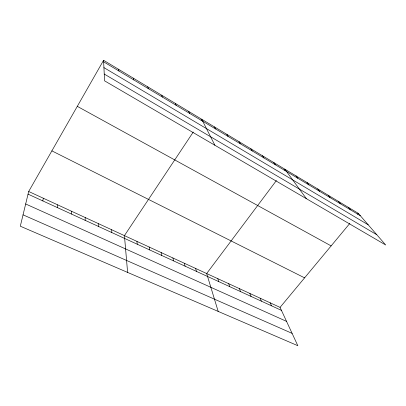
<?xml version="1.0" encoding="UTF-8"?>
<svg xmlns="http://www.w3.org/2000/svg" width="406" height="406" viewBox="0 0 406 406"><rect width="100%" height="100%" fill="white"/><g stroke="black" fill="none" stroke-linecap="round" stroke-linejoin="round"><path stroke-width="0.61" d="M85.143 220.326L85.24 217.56M71.36 214.008L71.583 211.262M57.256 207.537L57.611 204.822M42.823 200.919L43.32 198.235M28.689 191.49L20.3 226.203L297.826 345.704L280.064 307.378L28.689 191.49L103.581 60.296L358.224 213.287L385.7 245.001L104.56 80.83L103.581 60.296M193.241 132.062L124.434 235.627L127.611 272.411M201.061 120.293L201.741 119.268L214.881 145.252M276.39 180.553L206.664 273.537L218.184 311.412M284.149 170.21L284.885 169.226L306.403 198.696M280.064 307.378L349.84 223.381M357.427 214.246L358.224 213.287M23.046 214.845L292.112 333.372M25.669 203.974L286.555 321.379M28.044 194.139L281.454 310.372M51.877 150.865L304.591 277.851M77.292 106.342L331.134 245.899M104.235 74.054L376.814 234.749M103.931 67.624L368.217 224.817M103.652 61.844L360.361 215.748M348.414 207.39L350.485 209.831M338.391 201.371L340.401 203.782M328.149 195.215L330.098 197.605M317.685 188.932L319.568 191.292M306.992 182.507L308.804 184.842M296.065 175.94L297.801 178.244M273.796 162.562L275.375 164.795M262.459 155.747L263.951 157.949M250.862 148.784L252.268 150.946M239.002 141.658L240.311 143.78M226.868 134.366L228.081 136.446M214.449 126.905L215.561 128.941M188.724 111.452L189.612 113.381M270.193 302.825L271.523 305.814M260.129 298.187L261.393 301.171M175.392 103.439L176.163 105.316M249.863 293.452L251.06 296.431M239.388 288.625L240.514 291.594M228.705 283.698L229.755 286.661M161.735 95.232L162.38 97.054M217.799 278.668L218.773 281.622M147.738 86.823L148.251 88.584M195.636 268.452L196.448 271.381M184.38 263.266L185.111 266.179M133.386 78.206L133.762 79.896M172.89 257.967L173.529 260.87M161.157 252.557L161.705 255.445M149.18 247.036L149.626 249.908M118.674 69.365L118.902 70.989M136.939 241.392L137.289 244.25M111.66 229.74L111.792 232.552M98.597 223.716L98.617 226.507"/></g></svg>
